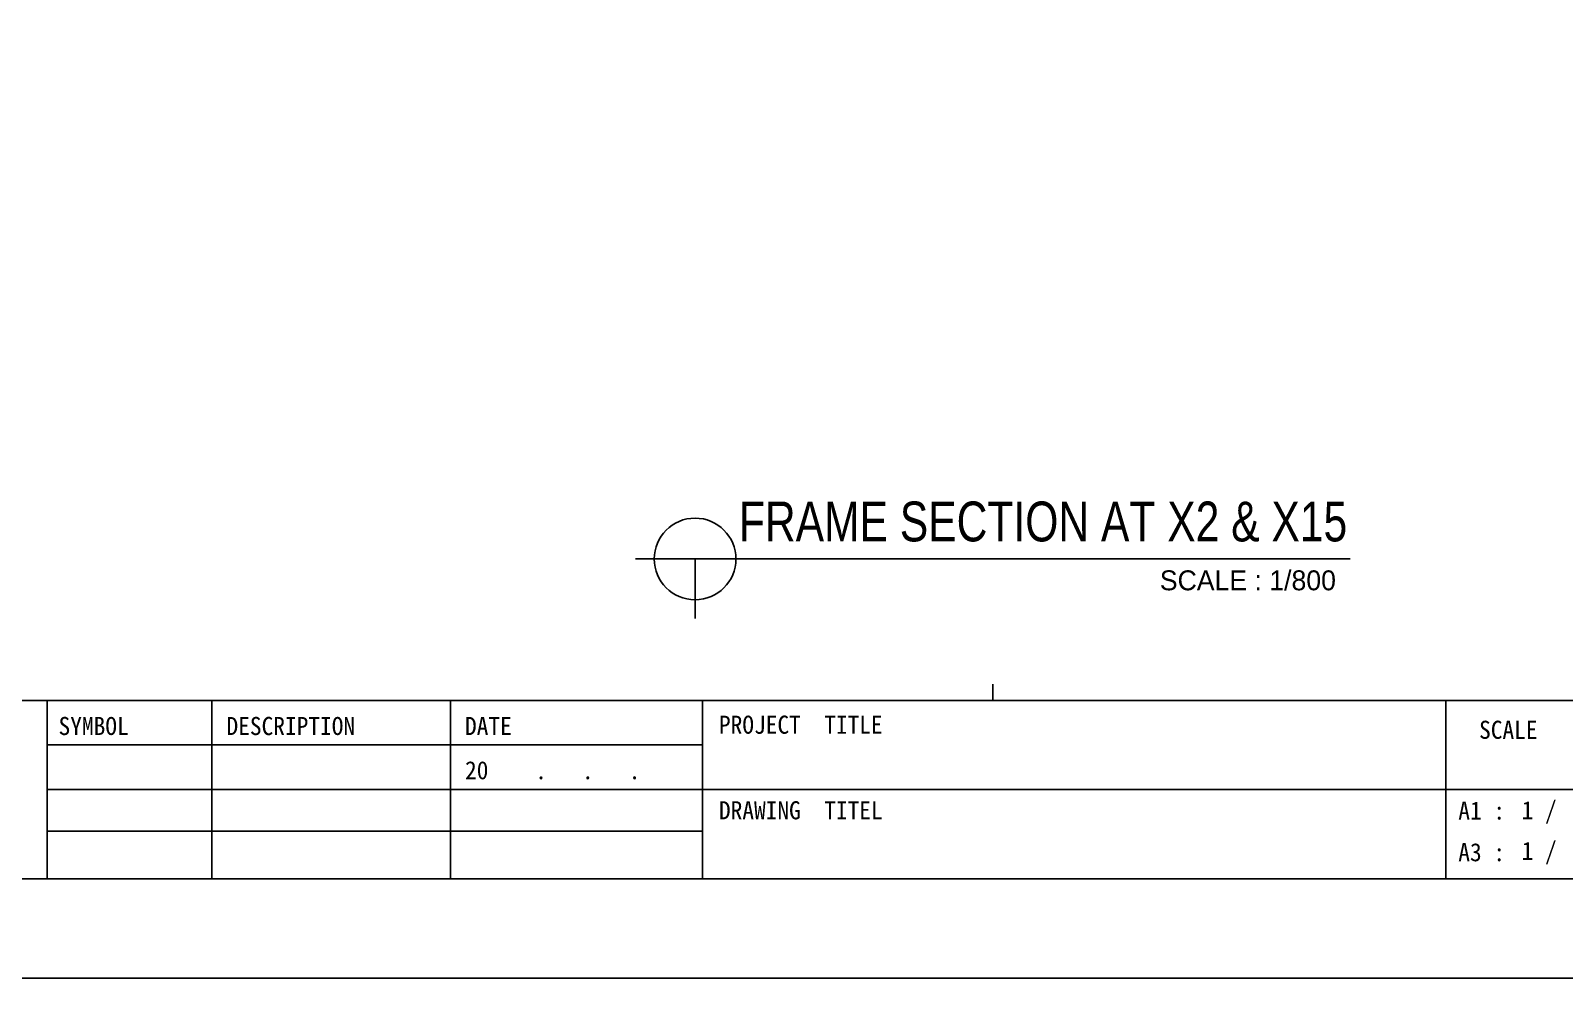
# Model space of a CAD drawing. Header units: metres. Extents: x -297536 to 1852864, y -630451 to -422551.
# Drawn here: x 1626466 to 1672684, y -511651 to -483113 of the extents above; entities that cross this region are included whole.
import ezdxf
from ezdxf.enums import TextEntityAlignment as Align

# ---------------------------------------------------------------- set-up
doc = ezdxf.new("R2010")
doc.units = ezdxf.units.M
doc.header["$LTSCALE"] = 700
for name, color, linetype in [('con', 2, 'Continuous'), ('된장공장-1$0$FORM', 2, 'Continuous'), ('된장공장-1$0$WID', 4, 'Continuous')]:
    doc.layers.add(name, color=color, linetype=linetype)
doc.styles.add('나눔바른고딕', font='')
doc.styles.add('된장공장-1$0$타이틀', font='GulimChe.ttf')
doc.styles.get('나눔바른고딕').set_extended_font_data('나눔바른고딕')

# ---------------------------------------------------------------- blocks, each defined once
blk = doc.blocks.new('Form01')
at = {"ltscale": 0.015}
blk.add_lwpolyline([(0, 0), (420, 0), (420, -297), (0, -297)], close=True, dxfattribs=at)
at = {"layer": '된장공장-1$0$FORM', "color": 4, "ltscale": 250}
for p, q in [((410, -269.1), (10, -269.1)), ((115, -269.1), (115, -287)), ((131.52, -269.1), (131.52, -287)), ((155.51, -269.1), (155.51, -287)), ((180.84, -269.1), (180.84, -287)), ((255.51, -269.1), (255.51, -287)), ((180.84, -273.57), (115, -273.57)), ((410, -278.04), (115, -278.04)), ((180.84, -282.24), (115, -282.24))]:
    blk.add_line(p, q, dxfattribs=at)
at = {"layer": '된장공장-1$0$WID', "ltscale": 250}
for p, q in [((210, -267.47), (210, -269.1)), ((10, -287), (410, -287))]:
    blk.add_line(p, q, dxfattribs=at)
at = {"layer": '된장공장-1$0$FORM', "color": 7, "ltscale": 250, "style": '된장공장-1$0$타이틀'}
for s, height, p in [('SYMBOL', 1.817, (116.14, -272.58)), ('DESCRIPTION', 1.8172, (133.01, -272.58)), ('DATE', 1.817, (156.97, -272.58)), ('PROJECT  TITLE', 1.8172, (182.48, -272.45)), ('SCALE', 1.817, (258.84, -272.96)), ('20    .   .   .', 1.8172, (156.97, -277.02)), ('DRAWING  TITEL', 1.8172, (182.48, -281.04)), ('A1 :', 1.817, (256.75, -281.07)), ('1 /', 1.817, (263.11, -281.04)), ('A3 :', 1.817, (256.75, -285.25)), ('1 /', 1.817, (263.11, -285.12))]:
    blk.add_text(s, height=height, dxfattribs=at).set_placement(p)

msp = doc.modelspace()

# ---------------------------------------------------------------- linework, layer by layer
at = {"layer": 'con'}
for p, q in [((1644697, -499022.7), (1666231.4, -499022.7)), ((1646489.4, -499022.7), (1646489.4, -500815.1))]:
    msp.add_line(p, q, dxfattribs=at)
msp.add_circle((1646489.4, -499022.7), 1229.9, dxfattribs=at)

# ---------------------------------------------------------------- block references
at = {"xscale": 300, "yscale": 300, "zscale": 300}
msp.add_blockref('Form01', (1592464.2, -422550.9), dxfattribs=at)

# ---------------------------------------------------------------- texts
at = {"color": 4, "style": '나눔바른고딕', "width": 0.8}
msp.add_text('FRAME SECTION AT X2 & X15', height=1200, dxfattribs=at).set_placement((1656975.3, -498493.1), align=Align.CENTER)
at = {"color": 4, "style": '나눔바른고딕'}
msp.add_text('SCALE : 1/800', height=600, dxfattribs=at).set_placement((1660493.8, -499965.4))

doc.saveas('drawing.dxf')
